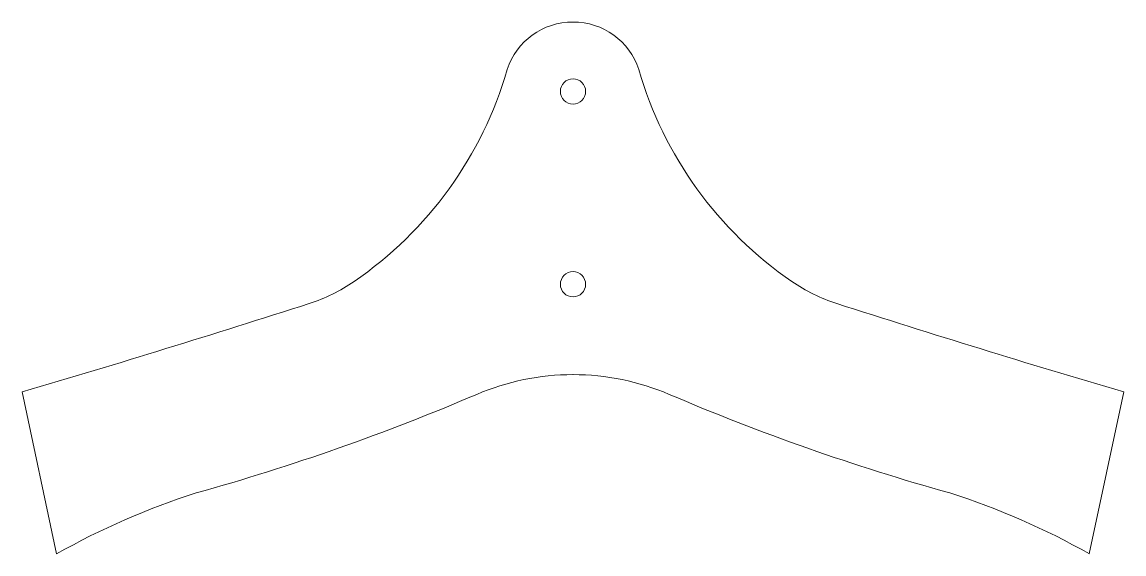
# Model space of a CAD drawing. Header units: inches. Extents: x 6.8 to 45, y 3.3 to 21.8.
import ezdxf

# ---------------------------------------------------------------- set-up
doc = ezdxf.new("R2010")
doc.units = ezdxf.units.IN
doc.header["$MEASUREMENT"] = 0

msp = doc.modelspace()

# ---------------------------------------------------------------- linework, layer by layer
at = {"color": 7, "linetype": 'Continuous', "lineweight": 15}
for p, q in [((6.843, 8.93), (8.042, 3.316)), ((43.811, 3.316), (45.01, 8.93))]:
    msp.add_line(p, q, dxfattribs=at)
for centre in [(25.927, 19.346), (25.927, 12.663)]:
    msp.add_circle(centre, 0.438, dxfattribs=at)
for centre, radius, start, end in [((25.913, 19.365), 2.386, 89.6702, 161.9625), ((25.94, 19.365), 2.386, 18.0375, 90.3298), ((10.765, 23.814), 13.403, 304.4237, 343.9309), ((41.088, 23.814), 13.403, 196.0691, 235.5763), ((14.95, 17.708), 6, 287.881, 304.4237), ((36.903, 17.708), 6, 235.5763, 252.119), ((-105.67, 391.579), 398.847, 286.38523, 287.88098), ((157.523, 391.579), 398.847, 252.11902, 253.61477), ((25.939, 1.02), 8.513, 90.0813, 113.1445), ((25.914, 1.02), 8.513, 66.8555, 89.9187), ((-8.199, 80.883), 78.34, 285.60435, 293.14453), ((60.052, 80.883), 78.34, 246.85547, 254.39565), ((20.458, -18.488), 25.092, 107.5945, 119.6601), ((31.395, -18.488), 25.092, 60.3399, 72.4055)]:
    msp.add_arc(centre, radius, start, end, dxfattribs=at)

doc.saveas('drawing.dxf')
